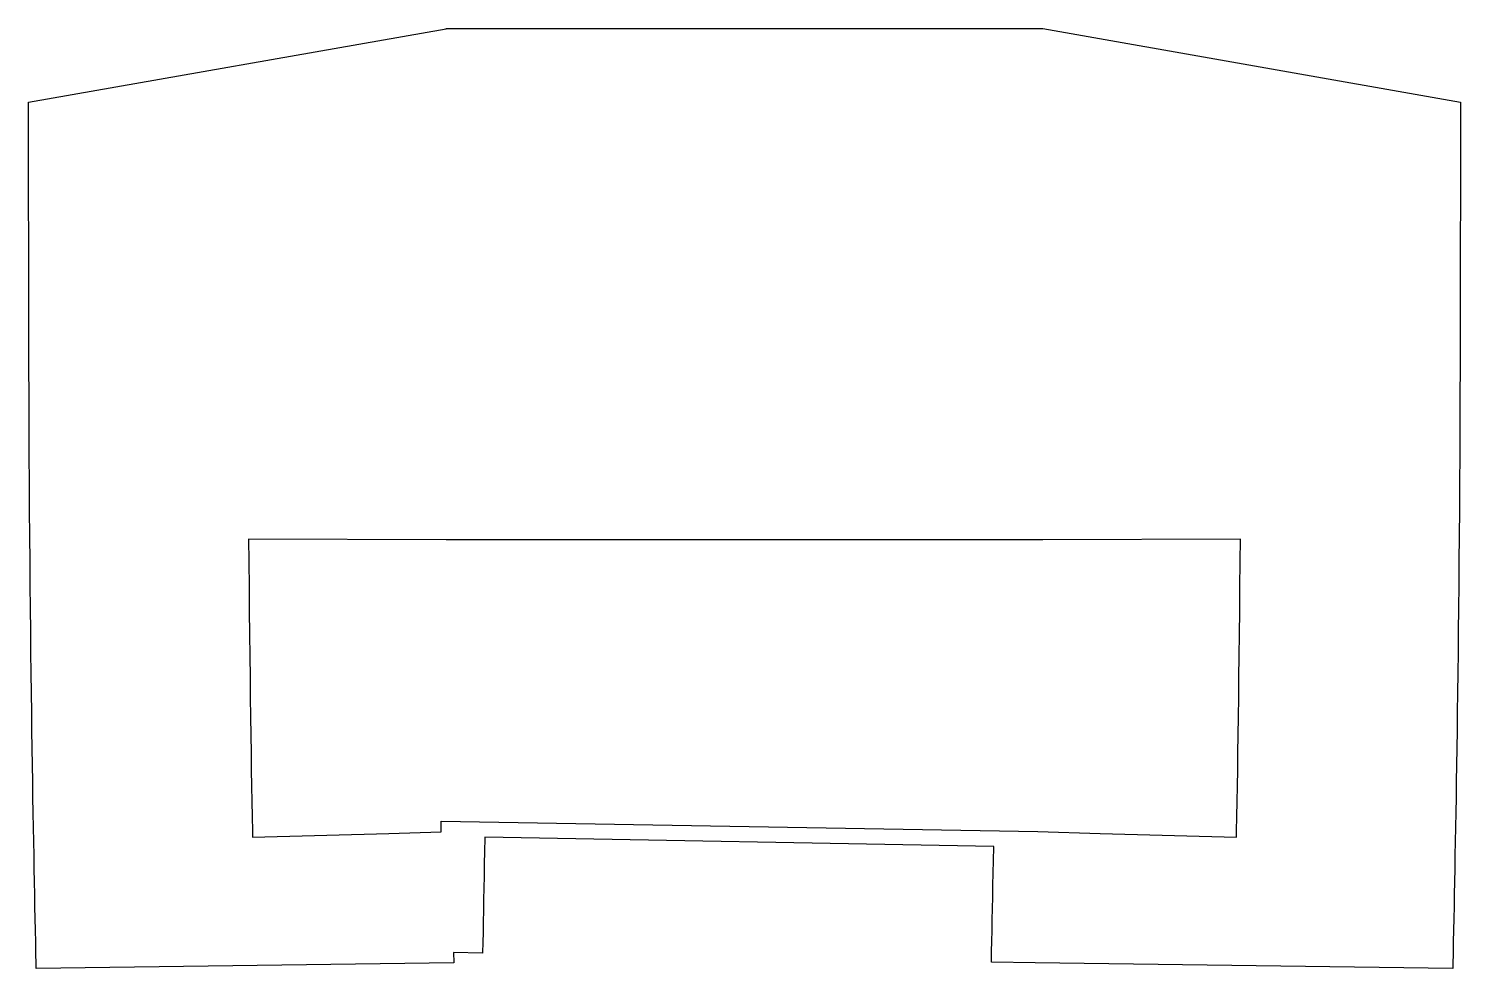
# Model space of a CAD drawing. Header units: millimetres. Extents: x 0 to 720, y 0 to 472.
import ezdxf

# ---------------------------------------------------------------- set-up
doc = ezdxf.new("R2010")
doc.units = ezdxf.units.MM

msp = doc.modelspace()

# ---------------------------------------------------------------- linework, layer by layer
for points in [[(0.01, 384.11), (0.01, 384.11), (0, 401.1), (0, 401.13), (0, 418.24), (0, 418.26), (0, 418.26), (0, 435.46), (209.92, 472.46), (209.92, 472.48), (210, 472.48), (510, 472.48), (720, 435.46), (720, 418.28), (720, 418.26), (720, 418.26), (720, 401.14), (720, 401.13), (719.99, 384.13), (719.99, 384.11), (719.99, 384.11), (719.98, 367.28), (719.98, 367.26), (719.96, 350.65), (719.96, 350.64), (719.96, 350.64), (719.96, 350.64), (719.96, 350.64), (719.96, 350.64), (719.94, 334.31), (719.94, 334.29), (719.94, 334.29), (719.94, 334.29), (719.94, 334.29), (719.94, 334.29), (719.9, 318.27), (719.9, 318.26), (719.9, 318.26), (719.86, 302.6), (719.86, 302.58), (719.86, 302.58), (719.86, 302.58), (719.86, 302.58), (719.86, 302.58), (719.8, 287.31), (719.8, 287.29), (719.8, 287.29), (719.74, 272.44), (719.74, 272.41), (719.74, 272.41), (719.74, 272.41), (719.74, 272.41), (719.67, 257.99), (719.67, 257.97), (719.67, 257.97), (719.59, 244), (719.59, 243.98), (719.59, 243.98), (719.59, 243.98), (719.5, 230.47), (719.5, 230.45), (719.5, 230.45), (719.41, 217.4), (719.41, 217.38), (719.41, 217.38), (719.41, 217.38), (719.41, 217.38), (719.31, 204.79), (719.31, 204.77), (719.31, 204.77), (719.2, 192.64), (719.2, 192.62), (719.2, 192.62), (719.09, 180.95), (719.09, 180.93), (719.09, 180.93), (718.97, 169.7), (718.97, 169.68), (718.97, 169.68), (718.85, 158.88), (718.85, 158.86), (718.72, 148.48), (718.72, 148.46), (718.72, 148.46), (718.6, 138.49), (718.6, 138.46), (718.6, 138.46), (718.47, 128.87), (718.47, 128.85), (718.47, 128.85), (718.34, 119.63), (718.34, 119.61), (718.34, 119.61), (718.21, 110.74), (718.21, 110.72), (718.21, 110.72), (718.07, 102.18), (718.07, 102.16), (718.07, 102.16), (717.94, 93.94), (717.94, 93.92), (717.94, 93.92), (717.81, 85.99), (717.81, 85.97), (717.81, 85.97), (717.68, 78.32), (717.68, 78.3), (717.68, 78.3), (717.55, 70.92), (717.55, 70.89), (717.55, 70.89), (717.42, 63.75), (717.42, 63.73), (717.42, 63.73), (717.3, 56.82), (717.3, 56.8), (717.29, 56.8), (717.17, 50.1), (717.17, 50.08), (717.17, 50.08), (717.04, 43.57), (717.04, 43.55), (717.04, 43.55), (716.92, 37.23), (716.92, 37.21), (716.92, 37.21), (716.8, 31.05), (716.8, 31.03), (716.8, 31.03), (716.68, 25.03), (716.68, 25.01), (716.68, 25.01), (716.56, 19.14), (716.56, 19.12), (716.56, 19.12), (716.44, 13.38), (716.44, 13.36), (716.44, 13.36), (716.32, 7.74), (716.32, 7.72), (716.32, 7.72), (716.21, 2.19), (716.21, 2.17), (716.23, 2.17), (716.21, 2.17), (716.21, 2.17), (716.16, 0), (506.25, 2.71), (506.25, 2.71), (506.19, 2.71), (506.17, 2.71), (506.17, 2.71), (506.09, 2.71), (506.09, 2.71), (484.18, 3.17), (484.18, 3.37), (484.18, 3.37), (484.29, 8.47), (484.29, 8.47), (484.4, 13.67), (484.4, 13.67), (484.5, 18.99), (484.5, 18.99), (484.62, 24.45), (484.62, 24.45), (484.73, 30.05), (484.73, 30.05), (484.84, 35.81), (484.84, 35.81), (484.96, 41.76), (484.96, 41.76), (485.07, 47.91), (485.07, 47.91), (485.19, 54.27), (485.19, 54.27), (485.32, 60.86), (485.32, 60.86), (485.32, 61.34), (229.37, 65.94), (229.36, 65.48), (229.36, 65.46), (229.24, 58.83), (229.12, 52.49), (229.12, 52.46), (229.01, 46.36), (229.01, 46.33), (229.01, 46.31), (228.91, 40.4), (228.91, 40.36), (228.8, 34.61), (228.8, 34.58), (228.7, 29.02), (228.7, 29), (228.7, 28.97), (228.6, 23.56), (228.6, 23.54), (228.6, 23.52), (228.51, 18.24), (228.51, 18.22), (228.51, 18.19), (228.41, 13.04), (228.41, 13.01), (228.41, 12.99), (228.32, 7.93), (228.32, 7.91), (228.32, 7.71), (213.72, 7.97), (213.82, 2.91), (213.83, 2.71), (3.84, 0), (3.79, 2.15), (3.79, 2.17), (3.79, 2.17), (3.79, 2.19), (3.68, 7.7), (3.68, 7.72), (3.68, 7.72), (3.56, 13.34), (3.56, 13.36), (3.56, 13.36), (3.44, 19.1), (3.44, 19.12), (3.44, 19.12), (3.32, 24.99), (3.32, 25.01), (3.32, 25.01), (3.2, 31.01), (3.2, 31.03), (3.2, 31.03), (3.08, 37.19), (3.08, 37.21), (3.08, 37.21), (2.96, 43.53), (2.96, 43.55), (2.96, 43.55), (2.83, 50.06), (2.83, 50.08), (2.83, 50.08), (2.71, 56.78), (2.71, 56.8), (2.71, 56.8), (2.58, 63.71), (2.58, 63.73), (2.58, 63.73), (2.45, 70.87), (2.45, 70.89), (2.45, 70.89), (2.32, 78.28), (2.32, 78.3), (2.32, 78.3), (2.19, 85.95), (2.19, 85.97), (2.19, 85.97), (2.06, 93.9), (2.06, 93.92), (2.06, 93.92), (1.93, 102.14), (1.93, 102.16), (1.93, 102.16), (1.8, 110.7), (1.8, 110.72), (1.8, 110.72), (1.66, 119.59), (1.66, 119.61), (1.66, 119.61), (1.53, 128.83), (1.53, 128.85), (1.53, 128.85), (1.41, 138.44), (1.41, 138.46), (1.41, 138.46), (1.28, 148.44), (1.28, 148.46), (1.28, 148.46), (1.15, 158.84), (1.15, 158.86), (1.15, 158.86), (1.03, 169.66), (1.03, 169.68), (1.03, 169.68), (0.92, 180.91), (0.92, 180.93), (0.92, 180.93), (0.8, 192.6), (0.8, 192.62), (0.8, 192.62), (0.7, 204.75), (0.7, 204.77), (0.7, 204.77), (0.59, 217.35), (0.59, 217.38), (0.59, 217.38), (0.59, 217.38), (0.5, 230.43), (0.5, 230.45), (0.5, 230.45), (0.41, 243.96), (0.41, 243.98), (0.41, 243.98), (0.41, 243.98), (0.33, 257.95), (0.33, 257.97), (0.33, 257.97), (0.26, 272.39), (0.26, 272.41), (0.18, 272.41), (0.26, 272.41), (0.26, 272.41), (0.2, 287.27), (0.2, 287.29), (0.2, 287.29), (0.14, 302.56), (0.14, 302.58), (0.14, 302.58), (0.14, 302.58), (0.14, 302.58), (0.1, 318.23), (0.1, 318.26), (0.1, 318.26), (0.07, 334.26), (0.06, 334.29), (0.07, 334.29), (0.07, 334.29), (0.07, 334.29), (0.04, 350.61), (0.04, 350.64), (0.04, 350.64), (0.04, 350.64), (0.04, 350.64), (0.02, 367.24), (0.02, 367.26), (0.01, 384.08)], [(110.65, 215.75), (110.74, 204.36), (110.86, 191.72), (110.97, 179.61), (111.09, 168.03), (111.22, 156.96), (111.34, 146.37), (111.47, 136.23), (111.6, 126.54), (111.73, 117.26), (111.86, 108.37), (111.99, 99.86), (112.12, 91.68), (112.25, 83.83), (112.38, 76.29), (112.51, 69.02), (112.57, 65.88), (181.09, 67.85), (181.09, 67.85), (181.17, 67.85), (207.41, 68.64), (207.48, 72.64), (207.48, 72.71), (207.51, 74.05), (207.51, 74.05), (207.51, 74.05), (507.46, 68.79), (538.83, 67.85), (538.91, 67.85), (538.91, 67.85), (607.43, 65.88), (607.49, 69.02), (607.62, 76.29), (607.75, 83.83), (607.88, 91.68), (608.01, 99.86), (608.14, 108.37), (608.27, 117.26), (608.4, 126.54), (608.53, 136.23), (608.66, 146.37), (608.78, 156.96), (608.91, 168.03), (609.03, 179.61), (609.15, 191.72), (609.26, 204.36), (609.35, 215.75), (510, 215.39), (510, 215.39), (210, 215.39), (209.92, 215.39), (209.92, 215.39)]]:
    msp.add_lwpolyline(points, close=True)

doc.saveas('drawing.dxf')
